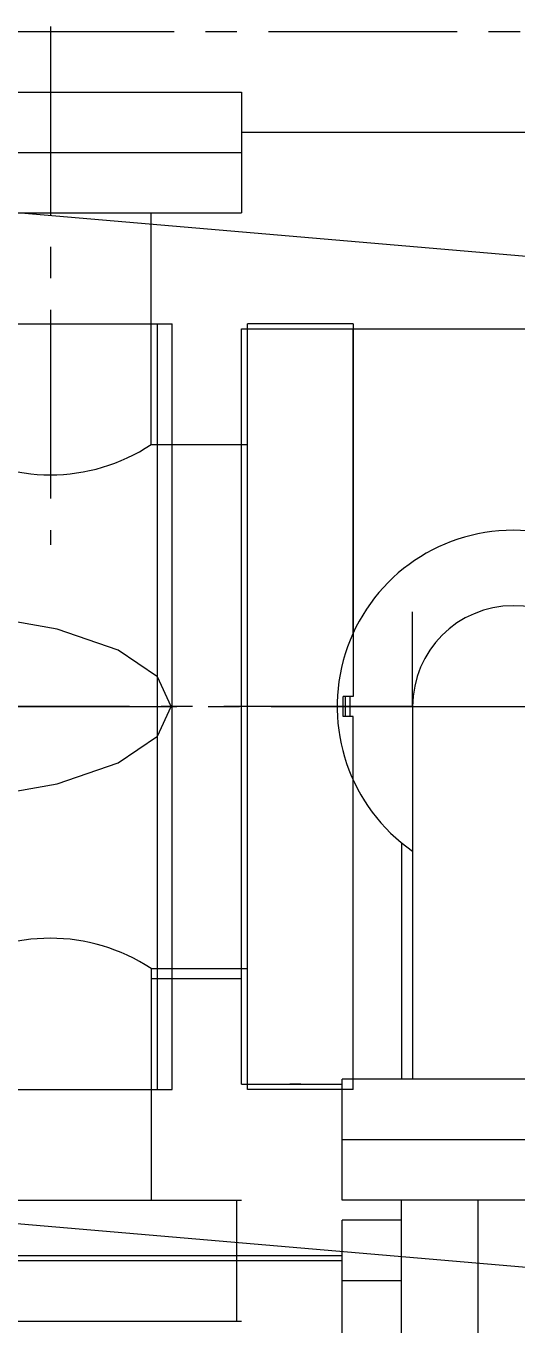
# Model space of a CAD drawing. Extents: x -50 to 48714, y -13211 to 6743.
# Drawn here: x 30810.8 to 30908.4, y -594 to -335.9 of the extents above; entities that cross this region are included whole.
import ezdxf

# ---------------------------------------------------------------- set-up
doc = ezdxf.new("R2010")
doc.units = 0
doc.header["$LTSCALE"] = 50
doc.linetypes.add('UE46_01$0$MITTE2', pattern=[1.125, 0.75, -0.125, 0.125, -0.125])
doc.layers.get('0').update_dxf_attribs({"linetype": 'CONTINUOUS'})
for name, color, linetype in [('UE46_01$0$MARKE', 1, 'CONTINUOUS'), ('UE46_01$0$MITTE2', 5, 'UE46_01$0$MITTE2'), ('UE46_01$0$MITTEKLEIN', 5, 'UE46_01$0$MITTE2')]:
    doc.layers.add(name, color=color, linetype=linetype)

# ---------------------------------------------------------------- blocks, each defined once
blk = doc.blocks.new('UE46_01$0$ASP_1_O')
for p, q in [((-109, 122), (-34, 122)), ((-34, 122), (-34, 98)), ((-34, 114), (134.6, 114)), ((-109, 110), (-34, 110)), ((-109, 98), (-34, 98)), ((-52, 52), (-52, 98)), ((-34, -75), (-34, 75)), ((-34, -75), (-34, 75)), ((-34, 75), (64.4, 75)), ((-11.8, 14.62), (-11.8, 75)), ((-52, 52), (-34, 52)), ((0, 0), (0, -74)), ((-11.8, -74), (-11.8, -14.62)), ((-2.2, -27.06), (-2.2, -74)), ((-52, -52), (-34, -52)), ((-52, -52), (-52, -98)), ((-52, -54), (-34, -54)), ((-14, -98), (-14, -74)), ((54, -74), (-14, -74)), ((-34, -75), (-14, -75)), ((-22.2, -75), (-24.4, -75)), ((54, -86), (-14, -86)), ((-109, -98), (-34, -98)), ((-35, -98), (-35, -122)), ((54, -98), (-14, -98)), ((-2.2, -166), (-2.2, -98)), ((13, -284), (13, -98)), ((-2.2, -102), (-14, -102)), ((-14, -126), (-14, -102)), ((-152.4, -109), (-14, -109)), ((-152.4, -110), (-14, -110)), ((-109, -110), (-34, -110)), ((-2.2, -114), (-14, -114)), ((-109, -122), (-34, -122))]:
    blk.add_line(p, q)
at = {"linetype": 'CONTINUOUS'}
blk.add_polyline3d([(-103, -19, 0), (-86, -18.07, 0), (-70.67, -15.37, 0), (-58.5, -11.17, 0), (-50.69, -5.87, 0), (-48, 0, 0), (-50.69, 5.87, 0), (-58.5, 11.17, 0), (-70.67, 15.37, 0), (-86, 18.07, 0), (-103, 19, 0)], dxfattribs=at)
for centre, radius, start, end in [((-72, 82.33), 36.33, 236.6015, 303.3985), ((20, 0), 35, 304.8499, 235.1501), ((20, 0), 20, 360, 180), ((-72, -82.33), 36.33, 56.6015, 123.3985)]:
    blk.add_arc(centre, radius, start, end)
at = {"layer": 'UE46_01$0$MARKE'}
for q in [(0, 18.77), (0, 18.77), (0, -18.77)]:
    blk.add_line((0, 0), q, dxfattribs=at)
at = {"layer": 'UE46_01$0$MITTEKLEIN'}
for p, q in [((-72, 135.03), (-72, 32.09)), ((-366.16, 134), (153.53, 134)), ((-534.4, 0), (105.24, 0))]:
    blk.add_line(p, q, dxfattribs=at)
blk = doc.blocks.new('UE46_01$0$FS-V01000_O')
at = {"color": 7, "linetype": 'CONTINUOUS'}
for p, q in [((-81.6, 76), (-36, 76)), ((-39, 76), (-39, -76)), ((-36, -76), (-36, 76)), ((-21, -76), (-21, 76)), ((0, 76), (-21, 76)), ((0, 76), (0, 2)), ((-36, 52), (-21, 52)), ((-2, -2), (-2, 2)), ((0, 2), (-2, 2)), ((-1.56, -2), (-1.56, 2)), ((-0.6, -2), (-0.6, 2)), ((0, -2), (-2, -2)), ((0, -76), (0, -2)), ((-36, -52), (-21, -52)), ((-81.6, -76), (-36, -76)), ((0, -76), (-21, -76))]:
    blk.add_line(p, q, dxfattribs=at)
at = {"color": 9, "linetype": 'CONTINUOUS'}
blk.add_line((-0.61, -2), (-0.61, 2), dxfattribs=at)
blk = doc.blocks.new('UE46_01')
for p, q in [((24201.68, 479.1), (24092.35, 265.45)), ((24201.68, 479.1), (25135.05, 1.49)), ((24110.57, 301.06), (25080.01, -195.01)), ((23983.02, 51.79), (24092.35, 265.45)), ((24074.13, 229.84), (25058, -273.61)), ((23983.02, 51.79), (25002.96, -470.11)), ((25135.05, 1.49), (27275.66, -155.53)), ((27275.66, -155.53), (28977.13, -215.92)), ((25080.01, -195.01), (27264.79, -355.27)), ((28977.13, -215.92), (32478.79, -516.06)), ((25058, -273.61), (27260.44, -435.16)), ((27264.79, -355.27), (28965.04, -415.62)), ((28965.04, -415.62), (32465.31, -715.64)), ((27260.44, -435.16), (28960.2, -495.49)), ((25002.96, -470.11), (27249.58, -634.9)), ((28960.2, -495.49), (32459.92, -795.47)), ((32478.79, -516.06), (33675.31, -575.11)), ((33675.31, -575.11), (33663.48, -814.82)), ((27249.58, -634.9), (28948.1, -695.19)), ((28948.1, -695.19), (32446.45, -995.05)), ((32465.31, -715.64), (33665.45, -774.87)), ((32459.92, -795.47), (33661.51, -854.77)), ((33651.65, -1054.53), (33663.48, -814.82)), ((32446.45, -995.05), (33651.65, -1054.53))]:
    blk.add_line(p, q)
at = {"layer": 'UE46_01$0$MITTE2'}
for q in [(25987.67, -471.02), (36887.67, -471.02)]:
    blk.add_line((30887.67, -471.02), q, dxfattribs=at)
at = {"rotation": 2.295252255494837e-11}
blk.add_blockref('UE46_01$0$ASP_1_O', (30887.67, -471.02), dxfattribs=at)
blk.add_blockref('UE46_01$0$FS-V01000_O', (30875.87, -471.02))

msp = doc.modelspace()

# ---------------------------------------------------------------- block references
msp.add_blockref('UE46_01', (0, 0))

doc.saveas('drawing.dxf')
